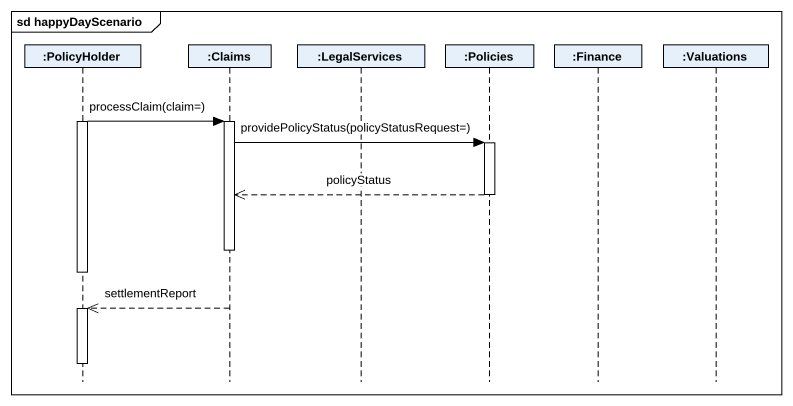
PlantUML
@startuml
mainframe sd happyDayScenario
hide footbox
participant ":PolicyHolder" as PolicyHolder
participant ":Claims" as Claims
participant ":LegalServices" as LegalServices
participant ":Policies" as Policies
participant ":Finance" as Finance
participant ":Valuations" as Valuations

activate PolicyHolder
PolicyHolder -> Claims : processClaim(claim=)
activate Claims
Claims -> Policies : providePolicyStatus(policyStatusRequest=)
activate Policies
Policies -->> Claims : policyStatus
deactivate Policies
deactivate Claims
deactivate PolicyHolder
Claims -->> PolicyHolder : settlementReport
activate PolicyHolder
deactivate PolicyHolder
@enduml
